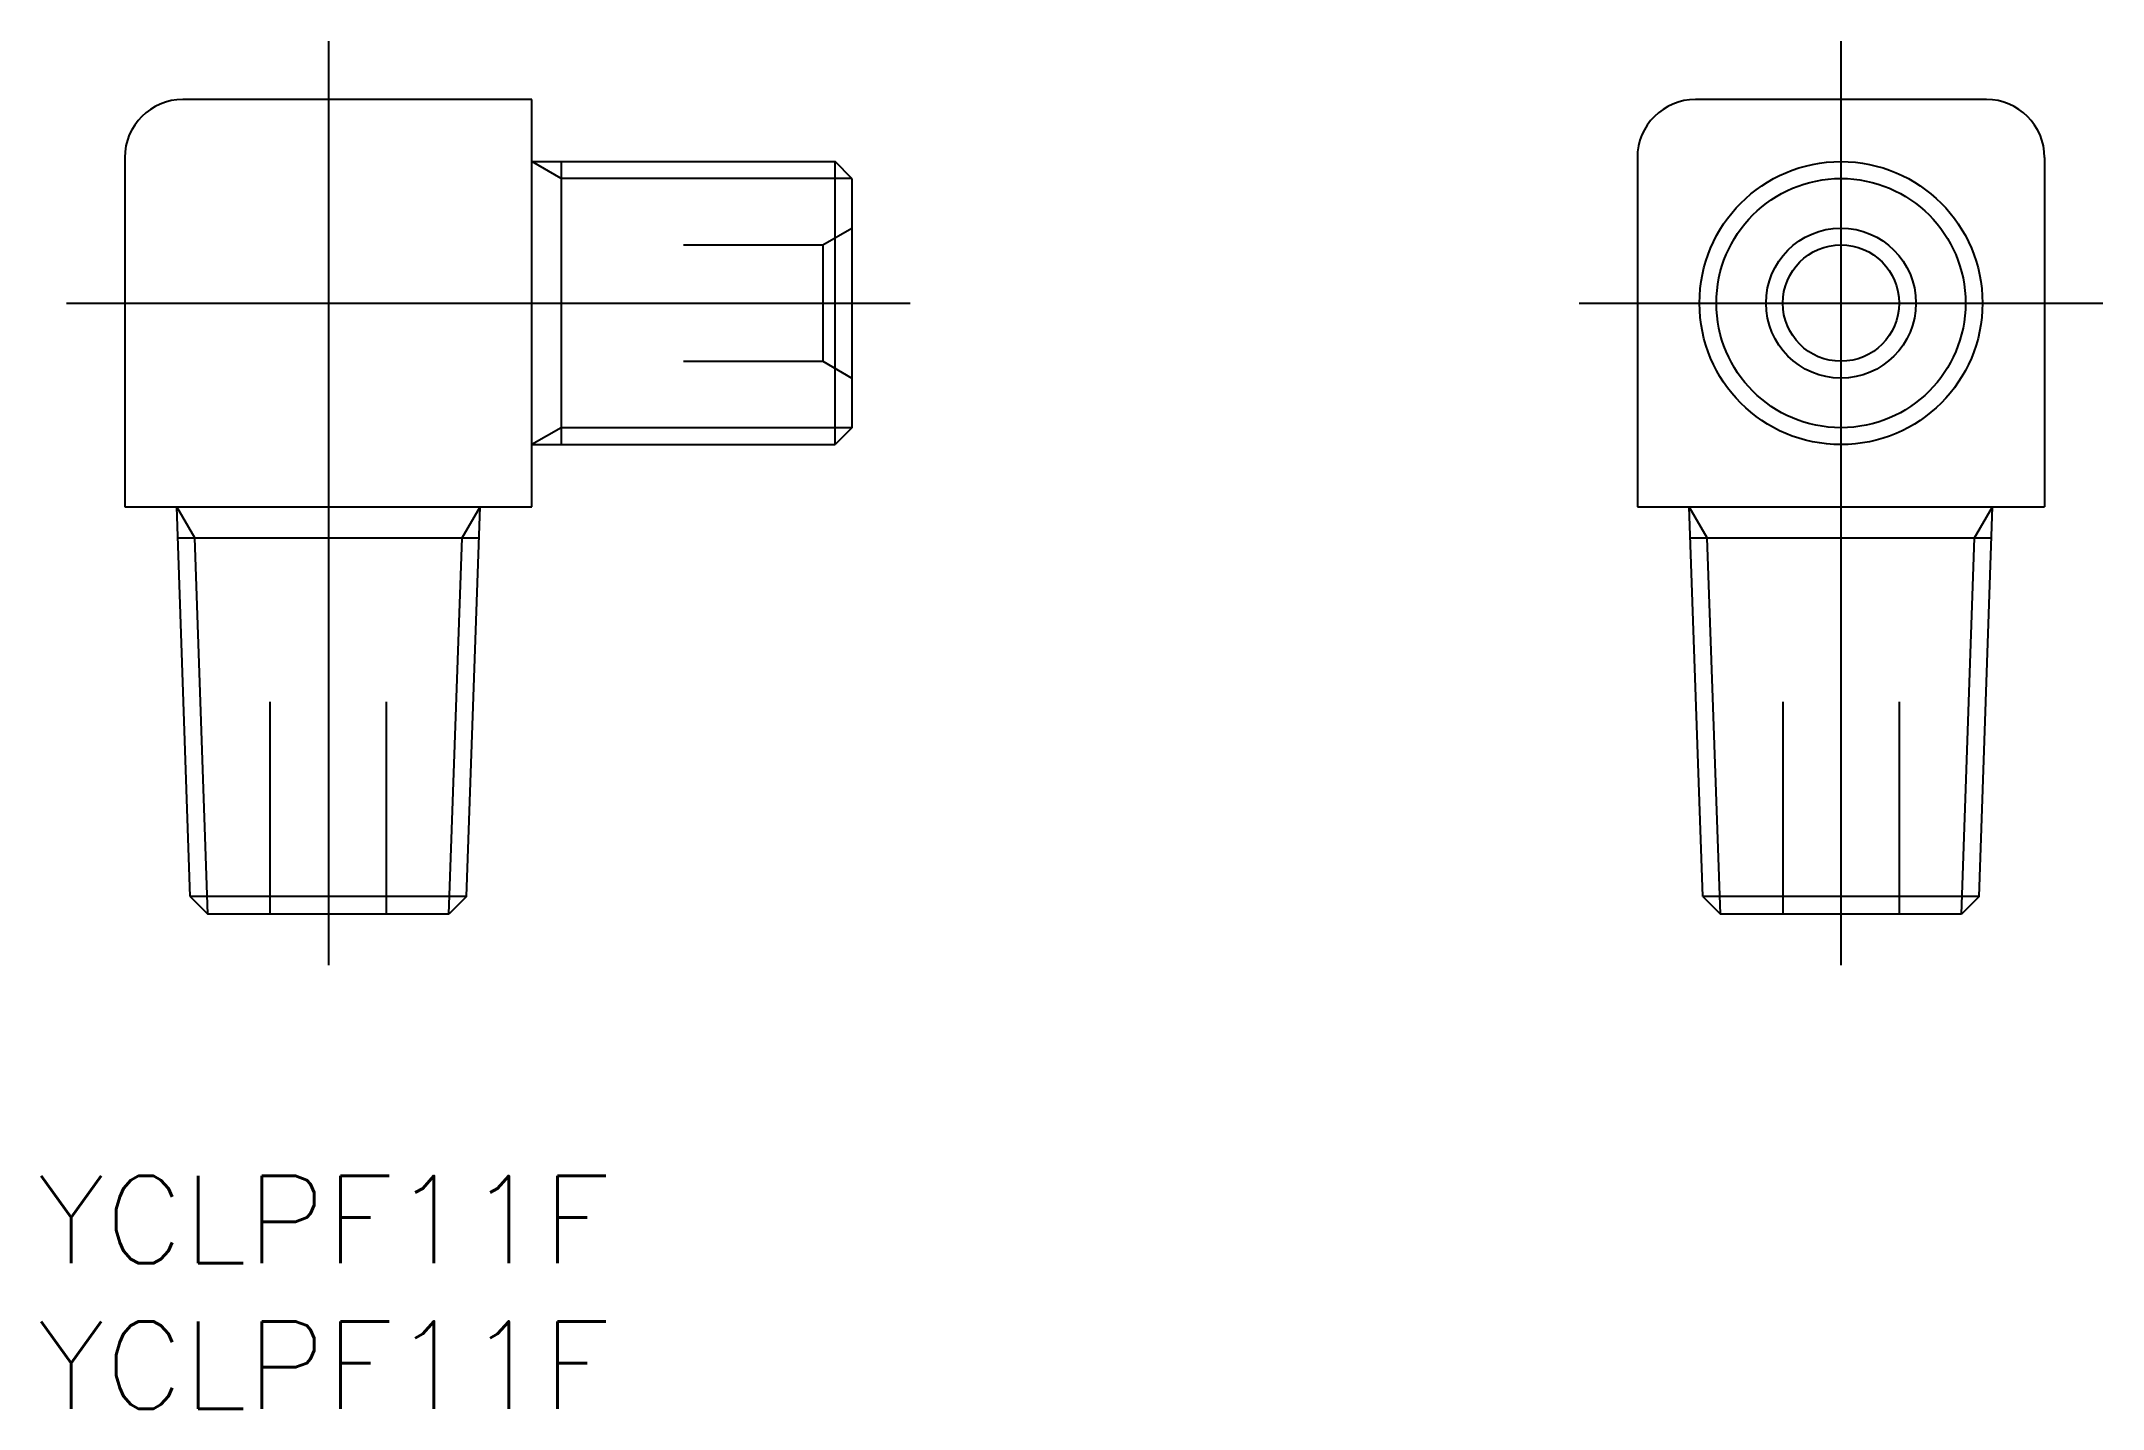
# Model space of a CAD drawing. Extents: x -9.9 to 61, y -38 to 9.
import ezdxf

# ---------------------------------------------------------------- set-up
doc = ezdxf.new("R2010")
doc.units = 0
doc.linetypes.add('CENTER', pattern=[50.8, 31.75, -6.35, 6.35, -6.35])
doc.linetypes.add('DASHED', pattern=[19.05, 12.7, -6.35])
doc.layers.get('0').update_dxf_attribs({"linetype": 'CONTINUOUS'})
doc.layers.add('CENTER', color=1, linetype='CENTER')
doc.styles.get("Standard").update_dxf_attribs({"font": 'txt.shx', "height": 3, "bigfont": 'bigfont.shx'})

msp = doc.modelspace()

# ---------------------------------------------------------------- linework, layer by layer
at = {"color": 7, "linetype": 'CONTINUOUS'}
for p, q in [((7, 7), (-5, 7)), ((7, -7), (7, 7)), ((57, 7), (47, 7)), ((-7, 5), (-7, -7)), ((45, 5), (45, -7)), ((59, 5), (59, -7)), ((7, 4.864), (17.419, 4.864)), ((8.006, 4.864), (8.006, -4.864)), ((18, 4.283), (17.419, 4.864)), ((17.419, -4.864), (17.419, 4.864)), ((18, 4.283), (18, -4.283)), ((7, -4.864), (17.419, -4.864)), ((18, -4.283), (17.419, -4.864)), ((-7, -7), (7, -7)), ((-4.746, -20.398), (-5.214, -7)), ((4.746, -20.398), (5.214, -7)), ((45, -7), (59, -7)), ((47.254, -20.398), (46.786, -7)), ((56.746, -20.398), (57.214, -7)), ((-5.177, -8.071), (5.177, -8.071)), ((46.823, -8.071), (57.177, -8.071)), ((4.746, -20.398), (-4.746, -20.398)), ((-4.746, -20.398), (-4.144, -21)), ((4.746, -20.398), (4.144, -21)), ((56.746, -20.398), (47.254, -20.398)), ((47.254, -20.398), (47.856, -21)), ((56.746, -20.398), (56.144, -21)), ((4.144, -21), (-4.144, -21)), ((56.144, -21), (47.856, -21))]:
    msp.add_line(p, q, dxfattribs=at)
at = {"color": 3, "linetype": 'CONTINUOUS'}
for p, q in [((8.006, 4.283), (7, 4.864)), ((18, 4.283), (8.006, 4.283)), ((8.006, -4.283), (7, -4.864)), ((18, -4.283), (8.006, -4.283)), ((-4.596, -8.071), (-5.214, -7)), ((4.596, -8.071), (5.214, -7)), ((47.404, -8.071), (46.786, -7)), ((56.596, -8.071), (57.214, -7)), ((-4.144, -21), (-4.596, -8.071)), ((4.144, -21), (4.596, -8.071)), ((47.856, -21), (47.404, -8.071)), ((56.144, -21), (56.596, -8.071))]:
    msp.add_line(p, q, dxfattribs=at)
at = {"color": 3, "linetype": 'DASHED'}
for p, q in [((17, 2), (18, 2.577)), ((12.21, 2), (17, 2)), ((17, 2), (17, -2)), ((12.21, -2), (17, -2)), ((17, -2), (18, -2.577)), ((-2, -21), (-2, -13.699)), ((2, -21), (2, -13.699)), ((50, -13.699), (50, -21)), ((54, -13.699), (54, -21))]:
    msp.add_line(p, q, dxfattribs=at)
at = {"color": 7, "linetype": 'CONTINUOUS'}
for radius in [4.864, 2.577, 2]:
    msp.add_circle((52, 0), radius, dxfattribs=at)
at = {"color": 3, "linetype": 'CONTINUOUS'}
msp.add_circle((52, 0), 4.283, dxfattribs=at)
at = {"color": 7, "linetype": 'CONTINUOUS'}
for centre, start, end in [((-5, 5), 90, 180), ((47, 5), 90, 180), ((57, 5), 0, 90)]:
    msp.add_arc(centre, 2, start, end, dxfattribs=at)
at = {"layer": 'CENTER', "color": 1, "linetype": 'CENTER'}
for p, q in [((0, 9), (0, -23)), ((52, 9), (52, -23)), ((-9, 0), (20, 0)), ((43, 0), (61, 0))]:
    msp.add_line(p, q, dxfattribs=at)

# ---------------------------------------------------------------- texts
at = {"color": 7, "linetype": 'CONTINUOUS'}
for p in [(-10, -33), (-10, -38)]:
    msp.add_text('YCLPF11F', height=3, dxfattribs=at).set_placement(p)

doc.saveas('drawing.dxf')
